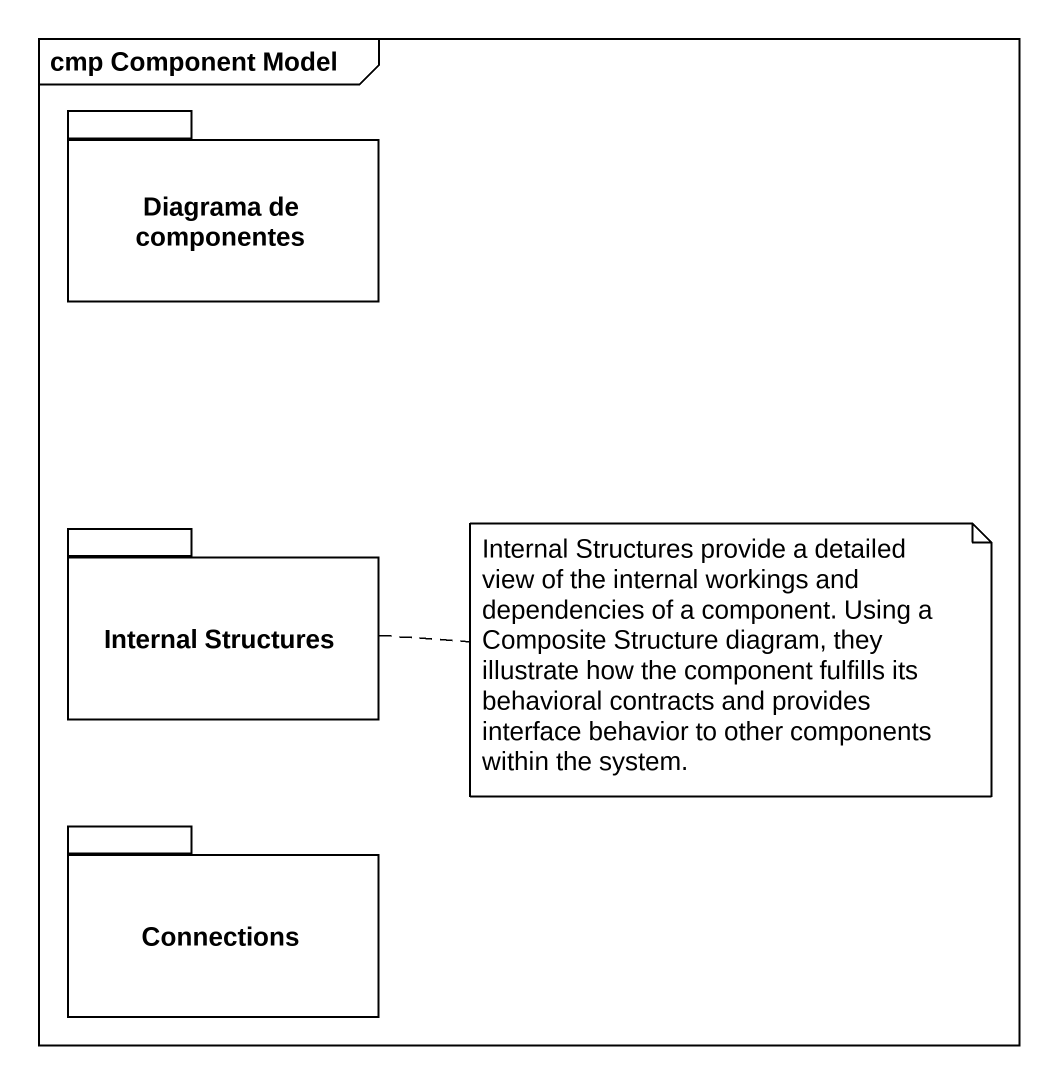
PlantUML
@startuml
mainframe cmp Component Model
package "Diagrama de componentes" as Diagrama_de_componentes {
}
package "Internal Structures" as Internal_Structures {
}
package Connections {
}
note right of Internal_Structures : Internal Structures provide a detailed view of the internal workings and dependencies of a component. Using a Composite Structure diagram, they illustrate how the component fulfills its behavioral contracts and provides interface behavior to other components within the system.
@enduml
